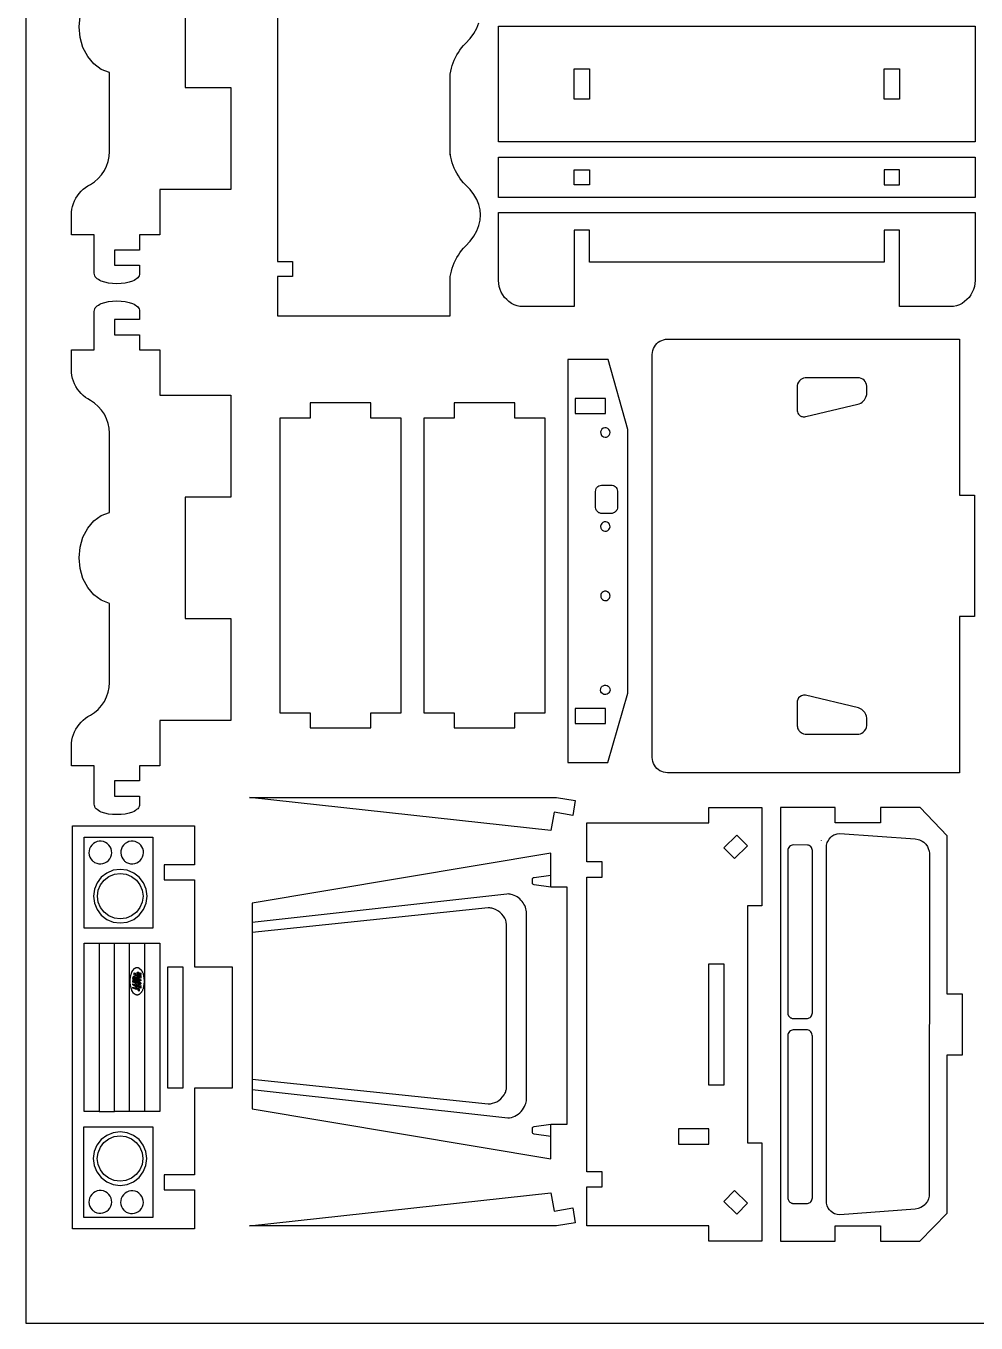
# Model space of a CAD drawing. Extents: x 1.1 to 38.7, y -0.3 to 40.
# Drawn here: x 1.1 to 16.78, y -0.34 to 21.07 of the extents above; entities that cross this region are included whole.
import ezdxf

# ---------------------------------------------------------------- set-up
doc = ezdxf.new("R2010")
doc.units = 0
doc.header["$MEASUREMENT"] = 0
doc.layers.get('0').update_dxf_attribs({"linetype": 'CONTINUOUS'})
doc.layers.add('ENGRAVING', color=1, linetype='CONTINUOUS')

msp = doc.modelspace()

# ---------------------------------------------------------------- linework, layer by layer
for points in [[(1.101, -0.338), (38.661, -0.338), (38.661, 39.976), (1.101, 39.976)], [(8.902, 19.159), (8.902, 21.07), (16.768, 21.07), (16.768, 19.159)], [(10.152, 20.365), (10.402, 20.365), (10.402, 19.864), (10.152, 19.864)], [(15.518, 19.864), (15.268, 19.864), (15.268, 20.365), (15.518, 20.365)], [(8.902, 18.243), (8.902, 18.908), (16.768, 18.908), (16.768, 18.243)], [(10.152, 18.45), (10.152, 18.701), (10.402, 18.701), (10.402, 18.45)], [(15.268, 18.45), (15.518, 18.45), (15.518, 18.701), (15.268, 18.701)], [(9.002, 16.593), (8.972, 16.633), (8.947, 16.677), (8.928, 16.723), (8.913, 16.771), (8.905, 16.821), (8.902, 16.871), (8.902, 17.992), (16.768, 17.992), (16.768, 16.871), (16.765, 16.821), (16.756, 16.771), (16.742, 16.723), (16.722, 16.677), (16.697, 16.633), (16.668, 16.593), (16.633, 16.556), (16.595, 16.523), (16.554, 16.495), (16.509, 16.472), (16.462, 16.454), (16.413, 16.442), (15.518, 16.442), (15.518, 17.703), (15.268, 17.703), (15.268, 17.173), (10.402, 17.173), (10.402, 17.703), (10.152, 17.703), (10.152, 16.442), (9.256, 16.442), (9.208, 16.454), (9.161, 16.472), (9.116, 16.495), (9.074, 16.523), (9.036, 16.556)], [(2.26, 8.152), (2.246, 8.169), (2.236, 8.187), (2.23, 8.207), (2.227, 8.228), (2.227, 8.861), (1.853, 8.861), (1.853, 9.236), (1.859, 9.284), (1.869, 9.331), (1.884, 9.377), (1.902, 9.422), (1.924, 9.465), (1.949, 9.506), (1.978, 9.545), (2.01, 9.581), (2.045, 9.614), (2.083, 9.645), (2.123, 9.672), (2.166, 9.694), (2.234, 9.739), (2.295, 9.793), (2.349, 9.855), (2.395, 9.923), (2.431, 9.997), (2.457, 10.074), (2.473, 10.155), (2.479, 10.236), (2.479, 11.542), (2.344, 11.594), (2.222, 11.683), (2.12, 11.805), (2.042, 11.952), (1.994, 12.118), (1.978, 12.293), (1.994, 12.469), (2.042, 12.635), (2.12, 12.782), (2.222, 12.904), (2.344, 12.993), (2.479, 13.045), (2.479, 14.351), (2.473, 14.432), (2.457, 14.513), (2.431, 14.59), (2.395, 14.664), (2.349, 14.732), (2.295, 14.793), (2.234, 14.847), (2.166, 14.893), (2.123, 14.916), (2.083, 14.943), (2.045, 14.973), (2.01, 15.006), (1.978, 15.043), (1.949, 15.081), (1.924, 15.123), (1.902, 15.166), (1.884, 15.211), (1.869, 15.257), (1.859, 15.304), (1.853, 15.352), (1.853, 15.728), (2.227, 15.728), (2.227, 16.361), (2.23, 16.382), (2.236, 16.402), (2.246, 16.42), (2.26, 16.437), (2.277, 16.452), (2.297, 16.467), (2.319, 16.479), (2.344, 16.491), (2.401, 16.51), (2.464, 16.523), (2.532, 16.532), (2.602, 16.534), (2.672, 16.532), (2.74, 16.523), (2.803, 16.51), (2.86, 16.491), (2.885, 16.479), (2.908, 16.467), (2.928, 16.452), (2.945, 16.437), (2.958, 16.42), (2.968, 16.402), (2.975, 16.382), (2.977, 16.227), (2.56, 16.227), (2.56, 15.977), (2.977, 15.977), (2.977, 15.728), (3.31, 15.728), (3.31, 14.977), (4.481, 14.978), (4.481, 13.296), (3.73, 13.296), (3.73, 11.293), (4.481, 11.293), (4.481, 9.611), (3.31, 9.611), (3.31, 8.861), (2.977, 8.861), (2.977, 8.611), (2.56, 8.611), (2.56, 8.362), (2.977, 8.362), (2.977, 8.228), (2.975, 8.207), (2.968, 8.187), (2.958, 8.169), (2.945, 8.152), (2.928, 8.137), (2.908, 8.122), (2.885, 8.109), (2.86, 8.098), (2.803, 8.079), (2.74, 8.065), (2.672, 8.057), (2.602, 8.055), (2.532, 8.057), (2.464, 8.065), (2.401, 8.079), (2.344, 8.098), (2.319, 8.109), (2.297, 8.122), (2.277, 8.137)], [(11.513, 8.819), (11.492, 8.844), (11.474, 8.871), (11.459, 8.901), (11.449, 8.932), (11.442, 8.964), (11.44, 8.997), (11.44, 15.653), (11.442, 15.686), (11.449, 15.718), (11.459, 15.749), (11.474, 15.778), (11.492, 15.805), (11.513, 15.83), (11.538, 15.852), (11.565, 15.87), (11.595, 15.884), (11.626, 15.895), (11.658, 15.901), (11.69, 15.903), (16.509, 15.903), (16.509, 13.326), (16.759, 13.326), (16.759, 11.323), (16.509, 11.323), (16.509, 8.746), (11.69, 8.746), (11.658, 8.748), (11.626, 8.754), (11.595, 8.765), (11.565, 8.78), (11.538, 8.798)], [(10.044, 8.913), (10.707, 8.913), (11.038, 10.062), (11.038, 14.415), (10.714, 15.569), (10.044, 15.569)], [(5.289, 9.736), (5.79, 9.736), (5.79, 9.486), (6.792, 9.486), (6.792, 9.736), (7.293, 9.736), (7.293, 14.602), (6.792, 14.602), (6.792, 14.852), (5.79, 14.852), (5.79, 14.602), (5.289, 14.602)], [(7.669, 9.736), (8.17, 9.736), (8.17, 9.486), (9.172, 9.486), (9.172, 9.736), (9.673, 9.736), (9.673, 14.602), (9.172, 14.602), (9.172, 14.852), (8.17, 14.852), (8.17, 14.602), (7.669, 14.602)], [(10.169, 14.674), (10.669, 14.674), (10.669, 14.924), (10.169, 14.924)], [(10.169, 9.558), (10.669, 9.558), (10.669, 9.808), (10.169, 9.808)], [(4.793, 8.336), (9.86, 8.34), (10.169, 8.287), (10.126, 8.04), (9.818, 8.093), (9.766, 7.794)], [(10.361, 1.265), (10.361, 1.909), (10.611, 1.909), (10.612, 2.16), (10.361, 2.16), (10.361, 7.025), (10.611, 7.025), (10.611, 7.276), (10.361, 7.276), (10.361, 7.921), (12.372, 7.919), (12.372, 8.172), (13.248, 8.171), (13.247, 6.55), (13.011, 6.55), (13.011, 2.635), (13.247, 2.635), (13.247, 1.014), (12.372, 1.014), (12.372, 1.265)], [(14.456, 1.014), (14.456, 1.265), (15.207, 1.265), (15.207, 1.014), (15.856, 1.014), (16.308, 1.477), (16.308, 4.092), (16.559, 4.092), (16.559, 5.093), (16.308, 5.093), (16.308, 7.703), (15.861, 8.173), (15.207, 8.172), (15.207, 7.92), (14.456, 7.919), (14.456, 8.172), (13.557, 8.171), (13.557, 1.014)], [(1.87, 1.215), (1.87, 7.869), (3.882, 7.869), (3.882, 7.226), (3.381, 7.226), (3.381, 6.976), (3.882, 6.976), (3.882, 5.544), (4.507, 5.544), (4.507, 3.541), (3.881, 3.541), (3.882, 2.11), (3.381, 2.11), (3.381, 1.86), (3.882, 1.86), (3.882, 1.215)], [(12.798, 7.329), (13.01, 7.537), (12.835, 7.716), (12.622, 7.507)], [(14.385, 1.507), (14.363, 1.531), (14.345, 1.558), (14.327, 1.598), (14.318, 1.643), (14.317, 1.667), (14.318, 7.548), (14.327, 7.592), (14.335, 7.613), (14.357, 7.651), (14.385, 7.684), (14.402, 7.698), (14.439, 7.721), (14.459, 7.729), (14.491, 7.738), (14.537, 7.743), (15.781, 7.653), (15.828, 7.645), (15.85, 7.638), (15.892, 7.618), (15.92, 7.598), (15.953, 7.566), (15.98, 7.529), (15.995, 7.498), (16.008, 7.453), (16.013, 7.418), (16.012, 1.767), (16.011, 1.756), (15.999, 1.711), (15.98, 1.669), (15.973, 1.659), (15.945, 1.623), (15.937, 1.614), (15.901, 1.585), (15.871, 1.568), (15.828, 1.552), (15.781, 1.544), (14.537, 1.448), (14.491, 1.452), (14.449, 1.465), (14.42, 1.48)], [(4.833, 3.2), (9.766, 2.374), (9.766, 2.744), (9.766, 2.943), (9.77, 2.943), (10.035, 2.943), (10.035, 6.858), (9.77, 6.858), (9.766, 6.858), (9.766, 7.057), (9.766, 7.418), (4.833, 6.592), (4.833, 6.274), (4.833, 6.108), (4.833, 3.686), (4.833, 3.52)], [(12.372, 3.591), (12.372, 5.594), (12.623, 5.594), (12.623, 3.591)], [(11.871, 2.616), (12.372, 2.616), (12.372, 2.866), (11.871, 2.866)], [(4.793, 1.269), (9.766, 1.811), (9.818, 1.511), (10.126, 1.564), (10.169, 1.318), (9.86, 1.265)], [(12.835, 1.462), (12.622, 1.671), (12.798, 1.849), (13.01, 1.64)]]:
    msp.add_lwpolyline(points, close=True)
for points in [[(3.73, 22.06), (3.73, 20.057), (4.481, 20.057), (4.481, 18.375), (3.31, 18.375), (3.31, 17.625), (2.977, 17.625), (2.977, 17.375), (2.56, 17.375), (2.56, 17.126), (2.977, 17.126), (2.977, 16.992), (2.975, 16.971), (2.968, 16.951), (2.958, 16.933), (2.945, 16.916), (2.928, 16.901), (2.908, 16.886), (2.885, 16.873), (2.86, 16.862), (2.803, 16.843), (2.74, 16.829), (2.672, 16.821), (2.602, 16.819), (2.532, 16.821), (2.464, 16.829), (2.401, 16.843), (2.344, 16.862), (2.319, 16.873), (2.297, 16.886), (2.277, 16.901), (2.26, 16.916), (2.246, 16.933), (2.236, 16.951), (2.23, 16.971), (2.227, 16.992), (2.227, 17.625), (1.853, 17.625), (1.853, 18), (1.859, 18.048), (1.869, 18.095), (1.884, 18.141), (1.902, 18.186), (1.924, 18.229), (1.949, 18.27), (1.978, 18.309), (2.01, 18.345), (2.045, 18.379), (2.083, 18.409), (2.123, 18.436), (2.166, 18.458), (2.234, 18.503), (2.295, 18.557), (2.349, 18.619), (2.395, 18.687), (2.431, 18.761), (2.457, 18.838), (2.473, 18.919), (2.479, 19), (2.479, 20.306), (2.344, 20.358), (2.222, 20.447), (2.12, 20.569), (2.042, 20.716), (1.994, 20.882), (1.978, 21.057), (1.994, 21.233)], [(5.252, 22.052), (5.252, 17.186), (5.502, 17.186), (5.502, 16.936), (5.251, 16.936), (5.251, 16.291), (8.105, 16.291), (8.105, 16.936), (8.114, 16.983), (8.125, 17.029), (8.138, 17.075), (8.154, 17.12), (8.172, 17.164), (8.192, 17.207), (8.214, 17.25), (8.239, 17.291), (8.265, 17.33), (8.293, 17.369), (8.324, 17.406), (8.356, 17.441), (8.432, 17.522), (8.494, 17.605), (8.543, 17.691), (8.578, 17.778), (8.599, 17.866), (8.606, 17.955), (8.598, 18.041), (8.577, 18.127), (8.542, 18.211), (8.493, 18.294), (8.431, 18.374), (8.356, 18.451), (8.324, 18.487), (8.293, 18.524), (8.265, 18.562), (8.239, 18.602), (8.214, 18.643), (8.192, 18.685), (8.172, 18.728), (8.154, 18.772), (8.138, 18.817), (8.125, 18.863), (8.114, 18.91), (8.105, 18.956), (8.105, 20.281), (8.114, 20.328), (8.125, 20.375), (8.138, 20.421), (8.154, 20.466), (8.172, 20.51), (8.192, 20.553), (8.214, 20.595), (8.239, 20.636), (8.265, 20.676), (8.293, 20.714), (8.324, 20.751), (8.356, 20.787), (8.432, 20.867), (8.494, 20.951), (8.543, 21.036), (8.579, 21.124)], [(8.108, 18.942), (8.108, 18.956)], [(14.228, 7.626), (14.228, 7.625)], [(9.77, 2.744), (9.766, 2.744)], [(14.228, 1.565), (14.228, 1.564)]]:
    msp.add_lwpolyline(points)
at = {"layer": 'ENGRAVING'}
for points in [[(13.871, 14.648, 0.122551), (13.915, 14.626, 0.098658), (13.975, 14.625), (14.83, 14.828, 0.128882), (14.923, 14.881, 0.131761), (14.976, 14.972, 0.016891), (14.978, 14.98, 0.023588), (14.979, 14.986), (14.98, 15.13, 0.190721), (14.936, 15.225, 0.178591), (14.833, 15.268), (13.987, 15.268, 0.132514), (13.891, 15.236, 0.229809), (13.833, 15.137), (13.833, 14.722, 0.099643), (13.844, 14.682, 0.096321)], [(10.634, 14.291, 0.782283), (10.724, 14.412, 0.781894), (10.588, 14.347, 0.122401), (10.604, 14.314, 0.122157)], [(10.634, 12.739, 0.722471), (10.731, 12.851, 0.724254), (10.587, 12.819, 0.159922), (10.597, 12.771, 0.161123)], [(10.634, 11.595, 0.264164), (10.704, 11.6, 0.238303), (10.742, 11.666, 0.196042), (10.724, 11.718, 0.348672), (10.627, 11.735, 0.28855), (10.588, 11.665, 0.275246)], [(13.895, 9.41, 0.07759), (13.935, 9.389, 0.067175), (13.987, 9.381), (14.825, 9.381, 0.151852), (14.921, 9.414, 0.22671), (14.98, 9.526, 0.025228), (14.979, 9.645, 0.180834), (14.926, 9.765, 0.055659), (14.885, 9.798, 0.06529), (14.845, 9.817), (13.967, 10.026, 0.131625), (13.902, 10.017, 0.270936), (13.833, 9.927), (13.832, 9.519, 0.109806), (13.851, 9.457, 0.110325)], [(2.235, 7.266, 0.936602), (2.443, 7.578, 0.936602), (2.196, 7.296, 0.032737), (2.214, 7.28, 0.032737)], [(2.76, 7.266, 0.936602), (2.968, 7.578, 0.936602), (2.721, 7.296, 0.032737), (2.74, 7.28, 0.032737)], [(13.722, 4.703, 0.052818), (13.74, 4.694, 0.062933), (13.756, 4.691), (14.003, 4.691, 0.185881), (14.055, 4.718, 0.153894), (14.084, 4.783), (14.084, 7.461, 0.154124), (14.055, 7.526, 0.18557), (14.003, 7.553), (13.765, 7.554, 0.187421), (13.706, 7.527, 0.167362), (13.675, 7.461), (13.675, 4.783, 0.116623), (13.689, 4.736, 0.123392)], [(13.73, 1.645, 0.053981), (13.741, 1.64, 0.042226), (13.756, 1.637), (14.003, 1.637, 0.185914), (14.055, 1.665, 0.153921), (14.084, 1.73), (14.084, 4.397, 0.15257), (14.056, 4.47, 0.198654), (14.003, 4.5), (13.765, 4.501, 0.187416), (13.706, 4.474, 0.16731), (13.675, 4.408), (13.675, 1.73, 0.122736), (13.692, 1.68, 0.124426)], [(2.235, 1.499, 0.936602), (2.443, 1.811, 0.936602), (2.196, 1.529, 0.032737), (2.214, 1.513, 0.032737)], [(2.757, 1.494, 0.936602), (2.965, 1.806, 0.936602), (2.718, 1.524, 0.032737), (2.737, 1.508, 0.032737)]]:
    msp.add_lwpolyline(points, format="xyb", close=True, dxfattribs=at)
for points in [[(10.54, 13.051), (10.519, 13.074), (10.514, 13.084), (10.506, 13.103), (10.501, 13.124), (10.501, 13.385), (10.506, 13.418), (10.514, 13.438), (10.519, 13.447), (10.54, 13.47), (10.558, 13.482), (10.577, 13.49), (10.599, 13.494), (10.757, 13.495), (10.779, 13.493), (10.8, 13.486), (10.809, 13.482), (10.827, 13.47), (10.842, 13.455), (10.853, 13.438), (10.862, 13.418), (10.866, 13.397), (10.867, 13.13), (10.864, 13.114), (10.858, 13.093), (10.853, 13.084), (10.842, 13.066), (10.827, 13.051), (10.818, 13.045), (10.8, 13.035), (10.779, 13.028), (10.757, 13.026), (10.61, 13.026), (10.588, 13.028), (10.567, 13.035), (10.558, 13.039)], [(10.604, 10.065), (10.593, 10.084), (10.587, 10.107), (10.588, 10.13), (10.593, 10.145), (10.604, 10.164), (10.615, 10.174), (10.627, 10.183), (10.649, 10.191), (10.672, 10.192), (10.694, 10.186), (10.714, 10.174), (10.729, 10.158), (10.738, 10.138), (10.74, 10.13), (10.742, 10.107), (10.736, 10.084), (10.724, 10.065), (10.714, 10.054), (10.694, 10.043), (10.672, 10.037), (10.649, 10.038), (10.641, 10.04), (10.621, 10.05)], [(2.061, 6.183), (2.061, 7.683), (3.196, 7.683), (3.196, 6.183)], [(2.772, 6.281), (2.879, 6.326), (2.97, 6.396), (3.041, 6.487), (3.085, 6.594), (3.1, 6.708), (3.085, 6.823), (3.041, 6.93), (2.97, 7.021), (2.879, 7.091), (2.772, 7.136), (2.658, 7.151), (2.543, 7.136), (2.436, 7.091), (2.345, 7.021), (2.275, 6.93), (2.23, 6.823), (2.215, 6.708), (2.23, 6.594), (2.275, 6.487), (2.345, 6.396), (2.436, 6.326), (2.543, 6.281), (2.658, 6.266)], [(2.332, 6.521), (2.295, 6.611), (2.282, 6.708), (2.295, 6.806), (2.332, 6.896), (2.392, 6.974), (2.47, 7.034), (2.56, 7.071), (2.658, 7.084), (2.755, 7.071), (2.845, 7.034), (2.923, 6.974), (2.983, 6.896), (3.02, 6.806), (3.033, 6.708), (3.02, 6.611), (2.983, 6.521), (2.923, 6.443), (2.845, 6.383), (2.755, 6.346), (2.658, 6.333), (2.56, 6.346), (2.47, 6.383), (2.392, 6.443)], [(2.886, 5.099), (2.877, 5.11), (2.851, 5.151), (2.847, 5.16), (2.844, 5.168), (2.841, 5.177), (2.838, 5.186), (2.835, 5.196), (2.832, 5.206), (2.83, 5.216), (2.828, 5.226), (2.826, 5.237), (2.825, 5.248), (2.823, 5.259), (2.822, 5.27), (2.822, 5.281), (2.821, 5.293), (2.821, 5.305), (2.821, 5.316), (2.822, 5.328), (2.822, 5.339), (2.823, 5.351), (2.825, 5.362), (2.826, 5.372), (2.828, 5.383), (2.83, 5.393), (2.832, 5.403), (2.835, 5.413), (2.838, 5.423), (2.841, 5.432), (2.844, 5.441), (2.847, 5.45), (2.851, 5.458), (2.855, 5.466), (2.863, 5.481), (2.892, 5.515), (2.897, 5.519), (2.902, 5.522), (2.908, 5.526), (2.913, 5.528), (2.919, 5.53), (2.925, 5.532), (2.931, 5.532), (2.937, 5.533), (2.943, 5.532), (2.948, 5.532), (2.954, 5.53), (2.96, 5.528), (2.965, 5.526), (2.971, 5.522), (3.001, 5.494), (3.006, 5.487), (3.01, 5.481), (3.014, 5.473), (3.018, 5.466), (3.022, 5.458), (3.026, 5.45), (3.029, 5.441), (3.033, 5.432), (3.036, 5.423), (3.038, 5.413), (3.041, 5.403), (3.043, 5.393), (3.052, 5.316), (3.052, 5.305), (3.052, 5.293), (3.043, 5.216), (3.041, 5.206), (3.038, 5.196), (3.036, 5.186), (3.033, 5.177), (3.029, 5.168), (3.026, 5.16), (3.022, 5.151), (3.018, 5.143), (3.014, 5.136), (3.01, 5.129), (3.006, 5.122), (3.001, 5.116), (2.976, 5.09), (2.971, 5.087), (2.965, 5.084), (2.96, 5.081), (2.954, 5.079), (2.948, 5.078), (2.943, 5.077), (2.937, 5.077), (2.931, 5.077), (2.925, 5.078), (2.919, 5.079), (2.913, 5.081), (2.908, 5.084), (2.902, 5.087), (2.897, 5.09), (2.892, 5.095)], [(2.867, 5.348), (2.867, 5.362), (2.868, 5.368), (2.869, 5.373), (2.871, 5.377), (2.878, 5.382), (2.884, 5.383), (2.89, 5.383), (2.897, 5.381), (2.904, 5.378), (2.91, 5.374), (2.916, 5.37), (2.92, 5.365), (2.923, 5.36), (2.925, 5.355), (2.927, 5.349), (2.927, 5.343), (2.927, 5.327)], [(2.882, 5.36), (2.913, 5.349), (2.912, 5.353), (2.909, 5.357), (2.904, 5.36), (2.898, 5.363), (2.891, 5.365), (2.887, 5.365), (2.883, 5.363)], [(2.901, 5.4), (2.889, 5.404), (2.889, 5.444), (2.901, 5.44), (2.918, 5.392), (2.91, 5.397), (2.901, 5.418)], [(2.936, 5.42), (2.936, 5.437), (2.936, 5.442), (2.937, 5.447), (2.938, 5.45), (2.94, 5.453), (2.943, 5.455), (2.947, 5.456), (2.951, 5.456), (2.956, 5.455), (2.961, 5.452), (2.965, 5.449), (2.968, 5.445), (2.971, 5.44), (2.996, 5.443), (2.996, 5.425), (2.971, 5.424), (2.996, 5.416), (2.996, 5.399)], [(2.936, 5.376), (2.936, 5.408), (2.95, 5.403), (2.95, 5.388), (2.958, 5.385), (2.958, 5.398), (2.972, 5.393), (2.972, 5.38), (2.981, 5.377), (2.981, 5.392), (2.996, 5.387), (2.996, 5.355)], [(2.936, 5.316), (2.936, 5.334), (2.953, 5.331), (2.975, 5.326), (2.965, 5.331), (2.955, 5.336), (2.936, 5.347), (2.936, 5.365), (2.996, 5.327), (2.996, 5.31)], [(2.948, 5.432), (2.963, 5.427), (2.963, 5.428), (2.962, 5.431), (2.96, 5.434), (2.958, 5.436), (2.955, 5.438), (2.952, 5.439), (2.95, 5.438), (2.949, 5.436)], [(3.443, 3.541), (3.443, 5.544), (3.693, 5.544), (3.693, 3.541)], [(2.867, 5.288), (2.867, 5.304), (2.888, 5.305), (2.892, 5.305), (2.898, 5.305), (2.903, 5.305), (2.896, 5.307), (2.89, 5.309), (2.867, 5.316), (2.867, 5.332), (2.927, 5.311), (2.927, 5.295), (2.905, 5.294), (2.898, 5.294), (2.893, 5.294), (2.904, 5.291), (2.912, 5.289), (2.927, 5.284), (2.927, 5.267)], [(2.867, 5.243), (2.867, 5.263), (2.927, 5.256), (2.927, 5.238), (2.919, 5.24), (2.919, 5.228), (2.927, 5.224), (2.927, 5.206)], [(2.867, 5.188), (2.867, 5.205), (2.913, 5.189), (2.913, 5.201), (2.927, 5.196), (2.927, 5.167)], [(2.886, 5.246), (2.889, 5.244), (2.89, 5.243), (2.898, 5.24), (2.907, 5.235), (2.907, 5.242), (2.9, 5.243), (2.899, 5.243), (2.892, 5.245), (2.89, 5.245), (2.888, 5.246)], [(2.946, 5.266), (2.942, 5.271), (2.939, 5.275), (2.937, 5.28), (2.936, 5.284), (2.936, 5.289), (2.936, 5.294), (2.938, 5.298), (2.94, 5.301), (2.944, 5.303), (2.948, 5.304), (2.953, 5.305), (2.959, 5.304), (2.966, 5.302), (2.972, 5.299), (2.973, 5.299), (2.978, 5.296), (2.983, 5.292), (2.987, 5.288), (2.991, 5.283), (2.994, 5.278), (2.995, 5.273), (2.996, 5.268), (2.995, 5.264), (2.994, 5.26), (2.992, 5.257), (2.989, 5.254), (2.985, 5.252), (2.979, 5.251), (2.973, 5.252), (2.965, 5.254), (2.958, 5.257), (2.952, 5.261)], [(2.936, 5.21), (2.936, 5.227), (2.936, 5.233), (2.937, 5.237), (2.938, 5.24), (2.94, 5.243), (2.943, 5.245), (2.947, 5.246), (2.951, 5.246), (2.956, 5.245), (2.961, 5.242), (2.965, 5.239), (2.968, 5.235), (2.971, 5.23), (2.996, 5.234), (2.996, 5.215), (2.971, 5.215), (2.996, 5.206), (2.996, 5.189)], [(2.96, 5.144), (2.943, 5.193), (2.95, 5.188), (2.96, 5.166), (2.96, 5.184), (2.972, 5.18), (2.972, 5.14)], [(2.948, 5.223), (2.963, 5.218), (2.963, 5.219), (2.962, 5.222), (2.96, 5.224), (2.958, 5.227), (2.955, 5.228), (2.952, 5.229), (2.95, 5.228), (2.949, 5.226)], [(2.95, 5.284), (2.951, 5.281), (2.954, 5.277), (2.959, 5.274), (2.966, 5.272), (2.972, 5.27), (2.977, 5.269), (2.98, 5.27), (2.981, 5.272), (2.98, 5.275), (2.977, 5.279), (2.973, 5.281), (2.966, 5.284), (2.959, 5.286), (2.954, 5.287), (2.951, 5.286)], [(2.058, 1.403), (2.058, 2.903), (3.193, 2.903), (3.193, 1.403)], [(2.434, 1.994), (2.54, 1.95), (2.655, 1.935), (2.769, 1.95), (2.876, 1.994), (2.967, 2.064), (3.038, 2.156), (3.082, 2.263), (3.097, 2.377), (3.082, 2.492), (3.038, 2.598), (2.967, 2.69), (2.876, 2.76), (2.769, 2.804), (2.655, 2.819), (2.54, 2.804), (2.434, 2.76), (2.342, 2.69), (2.272, 2.598), (2.228, 2.492), (2.213, 2.377), (2.228, 2.263), (2.272, 2.156), (2.342, 2.064)], [(2.329, 2.189), (2.292, 2.28), (2.279, 2.377), (2.292, 2.474), (2.329, 2.565), (2.389, 2.643), (2.467, 2.702), (2.558, 2.74), (2.655, 2.753), (2.752, 2.74), (2.843, 2.702), (2.92, 2.643), (2.98, 2.565), (3.018, 2.474), (3.03, 2.377), (3.018, 2.28), (2.98, 2.189), (2.92, 2.112), (2.843, 2.052), (2.752, 2.014), (2.655, 2.002), (2.558, 2.014), (2.467, 2.052), (2.389, 2.112)]]:
    msp.add_lwpolyline(points, close=True, dxfattribs=at)
for points in [[(9.766, 6.858), (9.491, 6.896, -0.118717), (9.47, 6.907, -0.169859), (9.461, 6.922), (9.461, 6.994, -0.155969), (9.47, 7.008, -0.109585), (9.491, 7.019), (9.766, 7.057)], [(4.833, 3.52), (9.053, 3.051, 0.122317), (9.172, 3.078, 0.181865), (9.344, 3.265, 0.038065), (9.358, 3.308, 0.043278), (9.364, 3.348), (9.365, 6.421, 0.164253), (9.29, 6.623, 0.163014), (9.108, 6.739, 0.044111), (9.077, 6.744, 0.036665), (9.039, 6.744), (4.833, 6.274)], [(4.833, 3.686), (8.731, 3.281, 0.133814), (8.871, 3.316, 0.115915), (8.993, 3.427, 0.063384), (9.02, 3.48, 0.060248), (9.034, 3.54), (9.035, 6.241, 0.145707), (8.984, 6.38, 0.125068), (8.852, 6.488, 0.055339), (8.79, 6.509, 0.059781), (8.731, 6.515), (4.833, 6.108)], [(9.766, 2.744), (9.491, 2.782, -0.109901), (9.47, 2.793, -0.155839), (9.461, 2.808), (9.461, 2.88, -0.155971), (9.47, 2.894, -0.109584), (9.491, 2.905), (9.766, 2.943)]]:
    msp.add_lwpolyline(points, format="xyb", dxfattribs=at)
for points in [[(2.312, 3.153), (2.061, 3.153), (2.061, 5.932), (2.312, 5.932), (2.312, 3.153), (2.562, 3.153)], [(2.312, 5.932), (2.562, 5.932)], [(2.812, 3.153), (2.562, 3.153), (2.562, 5.932), (2.812, 5.932), (3.063, 5.932), (3.313, 5.932), (3.313, 3.153), (3.063, 3.153), (2.812, 3.153), (2.812, 5.932)], [(3.063, 3.153), (3.063, 5.932)], [(2.886, 5.246), (2.884, 5.247), (2.882, 5.248)]]:
    msp.add_lwpolyline(points, dxfattribs=at)

doc.saveas('drawing.dxf')
